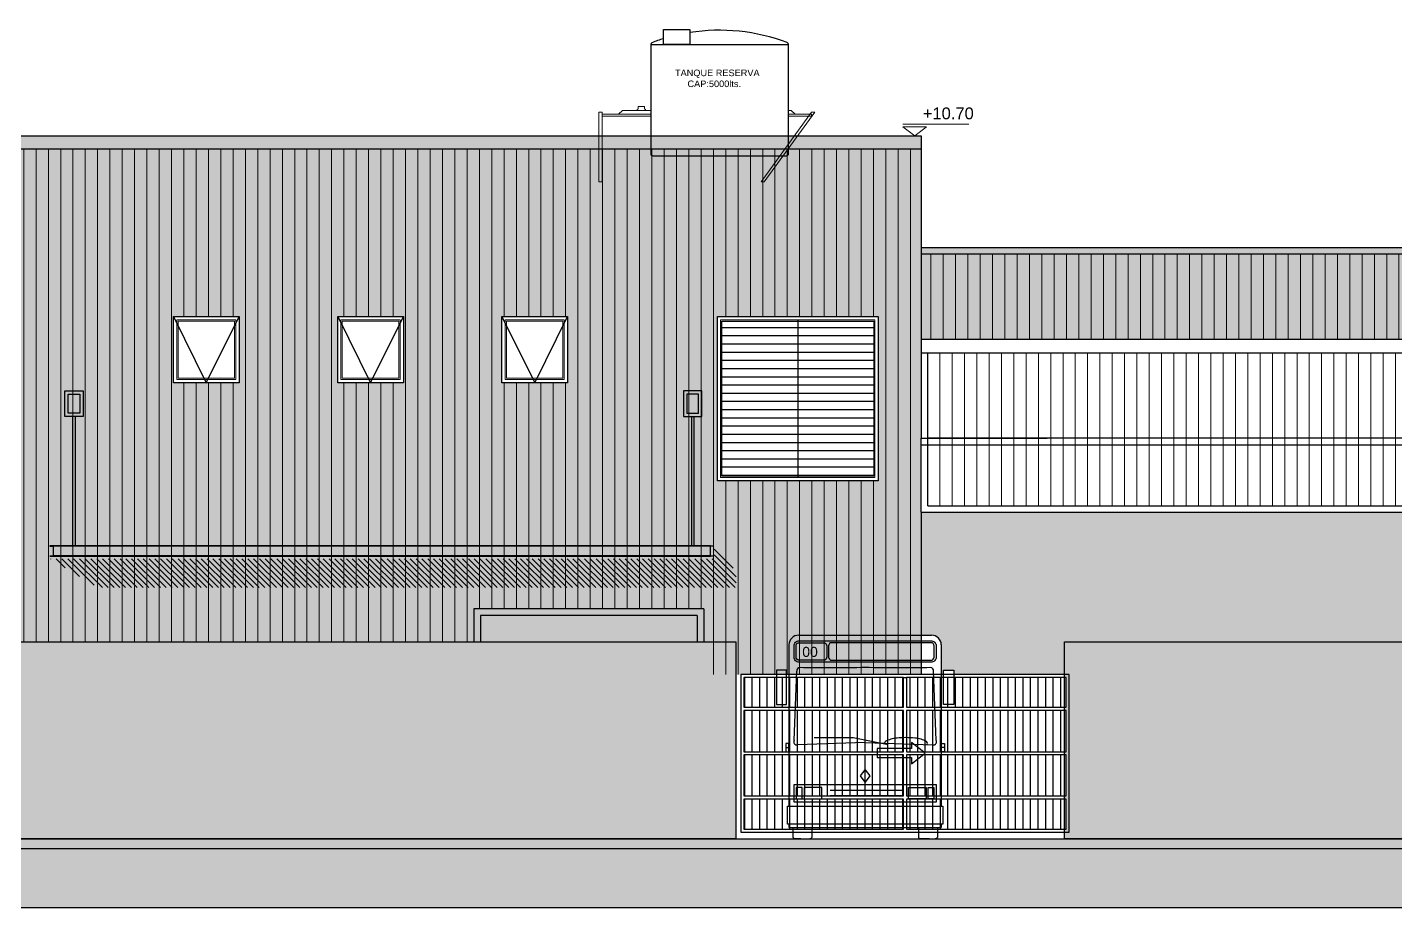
# Model space of a CAD drawing. Header units: inches. Extents: x -309 to 190, y -1585 to -1350.
# Drawn here: x 139.35 to 160.18, y -1426.36 to -1412.95 of the extents above; entities that cross this region are included whole.
import ezdxf

# ---------------------------------------------------------------- set-up
doc = ezdxf.new("R2010")
doc.units = ezdxf.units.IN
doc.header["$MEASUREMENT"] = 0
doc.linetypes.add('HIDDEN', pattern=[0.375, 0.25, -0.125])
doc.layers.get('0').update_dxf_attribs({"color": 9, "linetype": 'CONTINUOUS'})
for name, color, linetype in [('01', 9, 'CONTINUOUS'), ('02', 9, 'CONTINUOUS'), ('Barral', 9, 'CONTINUOUS'), ('CARP', 9, 'CONTINUOUS'), ('color gris', 9, 'CONTINUOUS'), ('condensador', 9, 'HIDDEN'), ('esca', 9, 'CONTINUOUS'), ('FMR', 9, 'CONTINUOUS'), ('referencias', 9, 'CONTINUOUS'), ('sombras', 9, 'CONTINUOUS'), ('TECH', 9, 'CONTINUOUS'), ('ZINGUERIA', 9, 'CONTINUOUS')]:
    doc.layers.add(name, color=color, linetype=linetype)
doc.layers.add('color +', color=9, linetype='CONTINUOUS', lineweight=18)
doc.layers.add('cotas', color=9, linetype='CONTINUOUS', lineweight=15)
doc.styles.add('COTAS', font='arial.ttf')
doc.styles.add('Helvetica (bold)', font='arial.ttf')
doc.styles.get("Standard").update_dxf_attribs({"font": 'arial.ttf'})

# ---------------------------------------------------------------- blocks, each defined once
blk = doc.blocks.new('bus 6')
for p, q in [((-0.245, 2.95), (-0.245, 0.497)), ((-0.095, 3.1), (1.925, 3.1)), ((2.075, 2.95), (2.075, 0.497)), ((-0.165, 1.5), (-0.125, 2.55)), ((1.995, 1.5), (1.955, 2.55)), ((0.915, 1.467), (-0.115, 1.43)), ((0.733, 1.538), (0.139, 1.538)), ((1.264, 1.43), (0.733, 1.538)), ((0.915, 1.467), (1.945, 1.43)), ((-0.293, 1.387), (-0.245, 1.387)), ((2.123, 1.387), (2.075, 1.387)), ((-0.167, 0.827), (1.997, 0.827)), ((-0.167, 0.558), (-0.167, 0.827)), ((0.383, 0.738), (1.478, 0.738)), ((0.383, 0.656), (1.478, 0.656)), ((1.997, 0.827), (1.997, 0.558)), ((1.997, 0.558), (-0.167, 0.558)), ((-0.245, 0.221), (-0.245, 0.172)), ((2.075, 0.221), (2.075, 0.172)), ((-0.245, 0.172), (2.075, 0.172)), ((-0.185, 0.172), (-0.185, 0.02)), ((-0.065, 0), (-0.145, 0)), ((-0.065, 0), (0.065, 0)), ((0.105, 0.172), (0.105, 0.02)), ((1.725, 0.172), (1.725, 0.02)), ((1.895, 0), (1.765, 0)), ((1.895, 0), (1.975, 0)), ((2.015, 0.172), (2.015, 0.02))]:
    blk.add_line(p, q)
for points in [[(-0.167, 2.767), (-0.167, 2.935, -0.414214), (-0.087, 3.015), (1.917, 3.015, -0.414214), (1.997, 2.935), (1.997, 2.767, -0.414214), (1.917, 2.687), (-0.087, 2.687, -0.414214)], [(-0.137, 2.767), (-0.137, 2.935, -0.414214), (-0.087, 2.985), (0.28, 2.985, -0.414214), (0.33, 2.935), (0.33, 2.767, -0.414214), (0.28, 2.717), (-0.087, 2.717, -0.414214)], [(1.967, 2.767), (1.967, 2.935, 0.414214), (1.917, 2.985), (0.407, 2.985, 0.414214), (0.357, 2.935), (0.357, 2.767, 0.414214), (0.407, 2.717), (1.917, 2.717, 0.414214)]]:
    blk.add_lwpolyline(points, format="xyb", close=True)
for points in [[(-0.433, 2.565), (-0.433, 2.045), (-0.28, 2.045), (-0.28, 2.565)], [(2.263, 2.565), (2.263, 2.045), (2.11, 2.045), (2.11, 2.565)], [(-0.245, 1.325), (-0.245, 1.448), (-0.293, 1.448), (-0.293, 1.325)], [(2.075, 1.325), (2.075, 1.448), (2.123, 1.448), (2.123, 1.325)], [(0.915, 0.859), (0.844, 0.955), (0.915, 1.05), (0.986, 0.955)], [(-0.044, 0.607), (-0.044, 0.778), (-0.133, 0.778), (-0.133, 0.607)], [(0.257, 0.607), (0.257, 0.778), (-0.015, 0.778), (-0.015, 0.607)], [(1.573, 0.607), (1.573, 0.778), (1.845, 0.778), (1.845, 0.607)], [(1.874, 0.607), (1.874, 0.778), (1.963, 0.778), (1.963, 0.607)], [(-0.267, 0.221), (-0.267, 0.497), (2.097, 0.497), (2.097, 0.221)]]:
    blk.add_lwpolyline(points, close=True)
blk.add_lwpolyline([(1.854, 1.43, 0.21348), (1.864, 1.452, 0.256079), (1.85, 1.478, 0.077553), (1.768, 1.514, 0.037361), (1.671, 1.532, 0.027272), (1.536, 1.539, 0.027272), (1.402, 1.532, 0.037361), (1.305, 1.514, 0.077553), (1.223, 1.478, 0.221642), (1.209, 1.456, 0.256079)], format="xyb")
for centre, radius, start, end in [((-0.095, 2.95), 0.15, 90, 180), ((1.925, 2.95), 0.15, 0, 90), ((-0.071, 2.557), 0.0543, 104.6764, 187.9435), ((0.389, 37.962), 35.355, 269.2323, 270.8529), ((1.441, 37.962), 35.355, 269.1471, 270.7677), ((1.901, 2.557), 0.0543, 352.0565, 75.3236), ((-0.126, 1.475), 0.0463, 147.3391, 283.7363), ((1.956, 1.475), 0.0463, 256.2637, 32.6609), ((-0.145, 0.05), 0.05, 216.8699, 270), ((0.065, 0.05), 0.05, 270, 323.1301), ((1.765, 0.05), 0.05, 216.8699, 270), ((1.975, 0.05), 0.05, 270, 323.1301)]:
    blk.add_arc(centre, radius, start, end)
blk.add_text('00', height=0.1521).set_placement((-0.042, 2.769))
blk = doc.blocks.new('porton')
h = blk.add_hatch()
h.set_pattern_fill('LINE', color=256, scale=0.916303, angle=90)
h.set_pattern_definition([(90, (-2153.42803, 392.00904), (-0.114537828, 0), [])])
h.paths.add_polyline_path([(-1535.008, -311.413), (-1535.008, -310.959), (-1537.439, -310.959), (-1537.439, -311.413)])
h.paths.add_polyline_path([(-1535.008, -312.091), (-1535.008, -311.463), (-1537.439, -311.463), (-1537.439, -312.091)])
h.paths.add_polyline_path([(-1535.008, -312.763), (-1535.008, -312.136), (-1537.439, -312.136), (-1537.439, -312.763)])
h.paths.add_polyline_path([(-1535.008, -313.268), (-1535.008, -312.813), (-1537.439, -312.813), (-1537.439, -313.268)])
h.paths.add_polyline_path([(-1539.916, -310.959), (-1539.916, -311.413), (-1537.485, -311.413), (-1537.485, -310.959)])
h.paths.add_polyline_path([(-1539.916, -311.463), (-1539.916, -312.091), (-1537.485, -312.091), (-1537.485, -311.463)])
h.paths.add_polyline_path([(-1539.916, -312.136), (-1539.916, -312.763), (-1537.485, -312.763), (-1537.485, -312.136)])
h.paths.add_polyline_path([(-1539.916, -312.813), (-1539.916, -313.268), (-1537.485, -313.268), (-1537.485, -312.813)])
at = {"color": 4}
blk.add_lwpolyline([(-1537.887, -312.179), (-1537.362, -312.179), (-1537.362, -312.272), (-1537.154, -312.11), (-1537.362, -311.948), (-1537.362, -312.041), (-1537.887, -312.041)], close=True, dxfattribs=at)
at = {"layer": '02'}
for points in [[(-1534.962, -310.913), (-1539.962, -310.913), (-1539.962, -313.313), (-1534.962, -313.313)], [(-1537.485, -310.959), (-1539.916, -310.959), (-1539.916, -311.413), (-1537.485, -311.413)], [(-1535.008, -310.959), (-1537.439, -310.959), (-1537.439, -311.413), (-1535.008, -311.413)], [(-1537.485, -311.463), (-1539.916, -311.463), (-1539.916, -312.091), (-1537.485, -312.091)], [(-1535.008, -311.463), (-1537.439, -311.463), (-1537.439, -312.091), (-1535.008, -312.091)], [(-1537.485, -312.136), (-1539.916, -312.136), (-1539.916, -312.763), (-1537.485, -312.763)], [(-1535.008, -312.136), (-1537.439, -312.136), (-1537.439, -312.763), (-1535.008, -312.763)], [(-1537.485, -312.813), (-1539.916, -312.813), (-1539.916, -313.268), (-1537.485, -313.268)], [(-1535.008, -312.813), (-1537.439, -312.813), (-1537.439, -313.268), (-1535.008, -313.268)]]:
    blk.add_lwpolyline(points, close=True, dxfattribs=at)
at = {"layer": 'ZINGUERIA'}
blk.add_lwpolyline([(-1537.485, -310.959), (-1537.439, -310.959)], dxfattribs=at)
blk = doc.blocks.new('FDGH')
at = {"layer": '01'}
blk.add_line((-0.033, 1.691), (2.067, 1.691), dxfattribs=at)
at = {"layer": '01', "linetype": 'Continuous'}
blk.add_lwpolyline([(0.161, 1.781, 0.01597), (-0.014, 1.72, 0.291382), (-0.033, 1.691), (-0.033, 0.033, 0.414214), (0, 0), (2.034, 0, 0.414214), (2.067, 0.033), (2.067, 1.691, 0.311003), (2.046, 1.721, 0.130956), (0.561, 1.874)], format="xyb", dxfattribs=at)
blk.add_lwpolyline([(0.561, 1.691), (0.161, 1.691), (0.161, 1.921), (0.561, 1.921)], close=True, dxfattribs=at)

msp = doc.modelspace()

# ---------------------------------------------------------------- hatches: boundary and pattern name
at = {"layer": 'CARP'}
h = msp.add_hatch(dxfattribs=at)
h.set_pattern_fill('LINE', color=256)
h.set_pattern_definition([(0, (-486.88861, -183.14661), (0, 0.125), [])])
h.paths.add_polyline_path([(149.924, -1417.427), (152.234, -1417.427), (152.234, -1419.787), (149.924, -1419.787)])
at = {"layer": 'color +'}
h = msp.add_hatch(dxfattribs=at)
h.set_pattern_fill('LINE', color=256, scale=1.5, angle=450)
h.set_pattern_definition([(90, (-486.7686, -183.14661), (-0.1875, 4e-16), [])])
h.paths.add_polyline_path([(144.074, -1417.357), (145.074, -1417.357), (145.074, -1418.366), (144.074, -1418.366)], flags=16)
h.paths.add_polyline_path([(146.574, -1418.366), (146.574, -1417.357), (147.574, -1417.357), (147.574, -1418.366)], flags=16)
h.paths.add_polyline_path([(141.574, -1418.366), (141.574, -1417.357), (142.574, -1417.357), (142.574, -1418.366)], flags=16)
h.paths.add_polyline_path([(152.959, -1414.806), (134.739, -1414.806), (134.739, -1423.307), (134.769, -1423.307), (134.769, -1422.307), (146.148, -1422.307), (146.148, -1421.807), (149.648, -1421.807), (149.648, -1422.807), (152.954, -1422.807), (152.954, -1422.307), (152.959, -1422.307), (152.959, -1420.337), (152.959, -1420.337)])
h.paths.add_polyline_path([(152.304, -1419.857), (149.854, -1419.857), (149.854, -1417.357), (152.304, -1417.357)], flags=16)
h = msp.add_hatch(dxfattribs=at)
h.set_pattern_fill('LINE', color=256, scale=1.5, angle=450)
h.set_pattern_definition([(90, (351.29402, -1086.50672), (-0.1875, 4e-16), [])])
h.paths.add_polyline_path([(178.429, -1416.407), (152.959, -1416.407), (152.959, -1417.707), (175.469, -1417.707), (178.429, -1417.707)])
h = msp.add_hatch(dxfattribs=at)
h.set_pattern_fill('LINE', color=256, scale=1.5, angle=90)
h.set_pattern_definition([(90, (1695.80379, -1107.97498), (-0.1875, 0), [])])
h.paths.add_polyline_path([(163.908, -1417.907), (153.059, -1417.907), (153.059, -1420.237), (163.908, -1420.237)])
h.paths.add_polyline_path([(169.377, -1417.907), (163.908, -1417.907), (163.908, -1420.237), (169.377, -1420.237)])
at = {"layer": 'color gris'}
h = msp.add_hatch(color=256, dxfattribs=at)
h.paths.add_polyline_path([(125.718, -1425.516), (125.647, -1425.523), (125.657, -1425.533), (125.7, -1425.533), (125.71, -1425.528), (125.721, -1425.516)], flags=16)
h.paths.add_polyline_path([(139.007, -1425.307), (134.769, -1425.307), (134.769, -1426.357), (139.007, -1426.357)])
h.paths.add_polyline_path([(163.908, -1425.307), (160.842, -1425.307), (139.007, -1425.307), (139.007, -1426.357), (163.908, -1426.357)])
h.paths.add_polyline_path([(169.377, -1425.307), (163.908, -1425.307), (163.908, -1426.357), (169.377, -1426.357)])
h.paths.add_polyline_path([(178.889, -1425.307), (169.377, -1425.307), (169.377, -1426.357), (178.889, -1426.357)])
edge = h.paths.add_edge_path()
edge.add_arc((186.616, -1738.773), 313.238, 89.31766, 90.68234)
edge.add_line((182.885, -1425.557), (182.885, -1425.46))
edge.add_line((182.885, -1425.46), (182.885, -1425.457))
edge.add_line((182.885, -1425.457), (178.895, -1425.307))
edge.add_line((178.895, -1425.307), (178.889, -1426.357))
edge.add_line((178.889, -1426.357), (190.346, -1426.357))
edge.add_line((190.346, -1426.357), (190.346, -1425.557))
edge = h.paths.add_edge_path()
edge.add_line((126.779, -1425.511), (126.779, -1426.357))
edge.add_line((126.779, -1426.357), (134.769, -1426.357))
edge.add_line((134.769, -1426.357), (134.769, -1425.307))
edge.add_line((134.769, -1425.307), (132.521, -1425.394))
edge.add_line((132.521, -1425.394), (132.488, -1425.457))
edge.add_line((132.488, -1425.457), (132.482, -1425.458))
edge.add_line((132.482, -1425.458), (132.477, -1425.458))
edge.add_line((132.477, -1425.458), (132.454, -1425.463))
edge.add_line((132.454, -1425.463), (132.445, -1425.394))
edge.add_line((132.445, -1425.394), (130.789, -1425.457))
edge.add_line((130.789, -1425.457), (130.789, -1425.557))
edge.add_arc((126.7, -1608.397), 182.886, 88.71889, 89.97526)
at = {"layer": 'esca'}
h = msp.add_hatch(color=256, dxfattribs=at)
h.dxf.hatch_style = 1
h.paths.add_polyline_path([(144.074, -1417.357), (145.074, -1417.357), (145.074, -1418.366), (144.074, -1418.366)], flags=16)
h.paths.add_polyline_path([(146.574, -1418.366), (146.574, -1417.357), (147.574, -1417.357), (147.574, -1418.366)], flags=16)
h.paths.add_polyline_path([(141.574, -1418.366), (141.574, -1417.357), (142.574, -1417.357), (142.574, -1418.366)], flags=16)
h.paths.add_polyline_path([(152.959, -1414.606), (134.739, -1414.606), (134.739, -1423.307), (134.769, -1423.307), (134.769, -1422.307), (148.154, -1422.307), (150.137, -1422.307), (150.137, -1422.807), (152.959, -1422.807), (152.959, -1422.307), (152.959, -1422.307), (152.959, -1420.337), (152.959, -1420.337)])
h.paths.add_polyline_path([(152.304, -1419.857), (149.854, -1419.857), (149.854, -1417.357), (152.304, -1417.357)], flags=16)
h = msp.add_hatch(color=256, dxfattribs=at)
h.dxf.hatch_style = 1
h.paths.add_polyline_path([(178.529, -1416.307), (152.959, -1416.307), (152.959, -1417.707), (175.469, -1417.707), (178.529, -1417.707)])
at = {"layer": 'referencias', "linetype": 'Continuous', "lineweight": 5}
h = msp.add_hatch(color=256, dxfattribs=at)
h.dxf.hatch_style = 1
h.paths.add_polyline_path([(163.908, -1420.337), (152.959, -1420.337), (152.959, -1422.207), (153.114, -1422.207, -0.414214), (153.264, -1422.357), (153.264, -1422.807), (153.299, -1422.807), (153.299, -1422.742), (153.452, -1422.742), (153.452, -1422.807), (155.137, -1422.807), (155.137, -1422.307), (163.908, -1422.307)])
h.paths.add_polyline_path([(169.377, -1420.337), (163.908, -1420.337), (163.908, -1422.307), (169.377, -1422.307)])
h = msp.add_hatch(color=256, dxfattribs=at)
h.dxf.hatch_style = 1
h.paths.add_polyline_path([(136.235, -1422.307), (134.769, -1425.307)], flags=16)
h.paths.add_polyline_path([(150.137, -1422.307), (134.769, -1422.307), (134.769, -1425.307), (150.137, -1425.307)])
h.paths.add_polyline_path([(158.203, -1422.307), (155.137, -1422.307), (155.137, -1425.307), (158.203, -1425.307)])
h.paths.add_polyline_path([(169.377, -1422.307), (158.203, -1422.307), (158.203, -1425.307), (169.377, -1425.307)])
h.paths.add_polyline_path([(175.082, -1422.307), (169.377, -1425.307)])
at = {"layer": 'sombras'}
h = msp.add_hatch(dxfattribs=at)
h.set_pattern_fill('LINE', color=256, scale=0.5, angle=135)
h.set_pattern_definition([(135, (481.26294, -1016.52085), (-0.044194174, -0.044194174), [])])
h.paths.add_polyline_path([(150.141, -1421.24), (149.806, -1420.846), (149.806, -1421.043), (139.696, -1421.043), (140.428, -1421.482), (150.16, -1421.482), (150.141, -1421.481)])

# ---------------------------------------------------------------- linework, layer by layer
for p, q in [((134.939, -1414.606), (147.922, -1414.606)), ((152.959, -1414.806), (134.939, -1414.806))]:
    msp.add_line(p, q)
for points in [[(147.922, -1414.606), (152.959, -1414.606), (152.959, -1419.207)], [(140.039, -1418.876), (140.039, -1420.847)], [(140.079, -1418.876), (140.079, -1420.847)], [(149.458, -1418.876), (149.458, -1420.847)], [(149.498, -1418.876), (149.498, -1420.847)], [(152.959, -1420.337), (152.959, -1422.807)], [(149.749, -1420.854), (139.739, -1420.854)], [(149.749, -1421), (139.739, -1421)], [(130.789, -1425.557), (130.789, -1425.457), (134.769, -1425.307), (134.769, -1425.307), (178.889, -1425.307), (178.889, -1425.307), (182.889, -1425.457)], [(190.346, -1425.557), (190.346, -1425.557), (190.346, -1426.357), (126.779, -1426.357)]]:
    msp.add_lwpolyline(points)
for points in [[(140.197, -1418.876), (139.921, -1418.876), (139.921, -1418.486), (140.197, -1418.486)], [(140.147, -1418.826), (139.971, -1418.826), (139.971, -1418.536), (140.147, -1418.536)], [(149.34, -1418.876), (149.616, -1418.876), (149.616, -1418.486), (149.34, -1418.486)], [(149.39, -1418.826), (149.566, -1418.826), (149.566, -1418.536), (149.39, -1418.536)]]:
    msp.add_lwpolyline(points, close=True)
for points in [[(149.749, -1420.847), (139.69, -1420.847), (139.69, -1420.847, 0.389769), (139.694, -1420.851), (139.739, -1420.854, -0.390395), (139.743, -1420.858), (139.743, -1420.995, -0.390395), (139.739, -1421), (139.694, -1421.002, 0.389769), (139.69, -1421.006), (139.69, -1421.007), (149.749, -1421.007)], [(139.739, -1420.847), (149.798, -1420.847), (149.798, -1420.847, -0.389769), (149.794, -1420.851), (149.749, -1420.854, 0.390395), (149.745, -1420.858), (149.745, -1420.995, 0.390395), (149.749, -1421), (149.794, -1421.002, -0.389769), (149.798, -1421.006), (149.798, -1421.007), (139.739, -1421.007)]]:
    msp.add_lwpolyline(points, format="xyb")
at = {"layer": 'Barral'}
for points in [[(141.574, -1417.357), (142.074, -1418.366), (142.574, -1417.357)], [(144.074, -1417.357), (144.574, -1418.366), (145.074, -1417.357)], [(146.574, -1417.357), (147.074, -1418.366), (147.574, -1417.357)]]:
    msp.add_lwpolyline(points, dxfattribs=at)
at = {"layer": 'CARP'}
for p, q in [((151.079, -1417.407), (151.079, -1419.807)), ((152.959, -1417.907), (169.377, -1417.907)), ((146.148, -1421.807), (146.148, -1422.307)), ((149.648, -1421.807), (146.148, -1421.807)), ((146.248, -1421.907), (146.248, -1422.307)), ((149.548, -1421.907), (146.248, -1421.907)), ((149.548, -1421.907), (149.548, -1422.307)), ((149.648, -1421.807), (149.648, -1422.307))]:
    msp.add_line(p, q, dxfattribs=at)
for points in [[(178.529, -1417.707), (178.529, -1416.307), (152.959, -1416.307)], [(178.429, -1417.707), (178.429, -1416.407), (152.959, -1416.407)], [(169.377, -1417.707), (169.377, -1417.707), (152.959, -1417.707)]]:
    msp.add_lwpolyline(points, dxfattribs=at)
for points in [[(141.574, -1417.357), (142.574, -1417.357), (142.574, -1418.366), (141.574, -1418.366)], [(144.074, -1417.357), (145.074, -1417.357), (145.074, -1418.366), (144.074, -1418.366)], [(146.574, -1417.357), (147.574, -1417.357), (147.574, -1418.366), (146.574, -1418.366)], [(149.854, -1417.357), (152.304, -1417.357), (152.304, -1419.857), (149.854, -1419.857)], [(149.924, -1417.427), (152.234, -1417.427), (152.234, -1419.787), (149.924, -1419.787)]]:
    msp.add_lwpolyline(points, close=True, dxfattribs=at)
at = {"layer": 'color +'}
for points in [[(148.839, -1414.276), (148.351, -1414.276), (148.411, -1414.216), (148.696, -1414.216), (148.839, -1414.216)], [(150.939, -1414.216), (150.977, -1414.216), (151.037, -1414.276), (150.939, -1414.276)], [(148.839, -1414.306), (148.099, -1414.306), (148.099, -1414.276), (148.839, -1414.276)], [(150.939, -1414.276), (151.289, -1414.276), (151.289, -1414.306), (150.939, -1414.306)]]:
    msp.add_lwpolyline(points, dxfattribs=at)
msp.add_lwpolyline([(148.649, -1414.165, -0.414214), (148.659, -1414.156), (148.696, -1414.156), (148.734, -1414.156, -0.414214), (148.744, -1414.165), (148.744, -1414.195), (148.758, -1414.205), (148.758, -1414.216), (148.696, -1414.216), (148.635, -1414.216), (148.635, -1414.205), (148.649, -1414.195)], format="xyb", close=True, dxfattribs=at)
for points in [[(148.049, -1414.241), (148.099, -1414.241), (148.099, -1415.306), (148.049, -1415.306)], [(151.339, -1414.241), (151.289, -1414.241), (150.519, -1415.306), (150.569, -1415.306)], [(141.624, -1417.407), (142.524, -1417.407), (142.524, -1418.316), (141.624, -1418.316)], [(141.644, -1417.427), (142.504, -1417.427), (142.504, -1418.296), (141.644, -1418.296)], [(144.124, -1417.407), (145.024, -1417.407), (145.024, -1418.316), (144.124, -1418.316)], [(144.144, -1417.427), (145.004, -1417.427), (145.004, -1418.296), (144.144, -1418.296)], [(146.624, -1417.407), (147.524, -1417.407), (147.524, -1418.316), (146.624, -1418.316)], [(146.644, -1417.427), (147.504, -1417.427), (147.504, -1418.296), (146.644, -1418.296)], [(149.904, -1417.407), (152.254, -1417.407), (152.254, -1419.807), (149.904, -1419.807)], [(149.924, -1417.427), (152.234, -1417.427), (152.234, -1419.787), (149.924, -1419.787)]]:
    msp.add_lwpolyline(points, close=True, dxfattribs=at)
at = {"layer": 'condensador', "linetype": 'ByBlock'}
msp.add_lwpolyline([(134.769, -1425.457), (178.889, -1425.457)], dxfattribs=at)
at = {"layer": 'cotas'}
msp.add_lwpolyline([(153.681, -1414.426), (152.679, -1414.426)], dxfattribs=at)
msp.add_lwpolyline([(152.859, -1414.606), (153.039, -1414.468), (152.679, -1414.468), (152.859, -1414.606)], close=True, dxfattribs=at)
at = {"layer": 'FMR', "ltscale": 0.5}
for p, q in [((153.059, -1420.237), (153.059, -1417.907)), ((152.959, -1419.207), (154.873, -1419.207)), ((152.959, -1420.337), (152.959, -1419.207)), ((152.959, -1419.307, 0), (169.277, -1419.307)), ((153.059, -1420.237), (169.377, -1420.237)), ((152.959, -1420.337), (169.377, -1420.337))]:
    msp.add_line(p, q, dxfattribs=at)
msp.add_lwpolyline([(169.277, -1419.206), (153.059, -1419.207)], dxfattribs=at)
at = {"layer": 'TECH'}
for points in [[(134.769, -1422.307), (150.137, -1422.307), (150.137, -1425.307), (134.769, -1425.307)], [(155.137, -1422.307), (172.045, -1422.307), (172.045, -1425.307), (155.137, -1425.307)]]:
    msp.add_lwpolyline(points, close=True, dxfattribs=at)

# ---------------------------------------------------------------- block references
for name, p in [('bus 6', (151.189, -1425.307)), ('porton', (1690.172, -1111.893))]:
    msp.add_blockref(name, p)
at = {"layer": 'color +'}
msp.add_blockref('FDGH', (148.872, -1414.906), dxfattribs=at)

# ---------------------------------------------------------------- texts
at = {"layer": 'color +', "insert": (148.942, -1413.595), "char_height": 0.1, "width": 1.86717, "attachment_point": 1, "style": 'Helvetica (bold)'}
msp.add_mtext('\\pi0.26692;{\\fHelvetica|b0|i0|c0|p0;TANQUE RESERVA \\P\\pi0.45739;CAP:5000lts.}', dxfattribs=at)
at = {"layer": 'cotas', "insert": (153.37, -1414.263), "char_height": 0.18, "attachment_point": 5, "style": 'COTAS'}
msp.add_mtext('\\A1;+10.70', dxfattribs=at)

doc.saveas('drawing.dxf')
